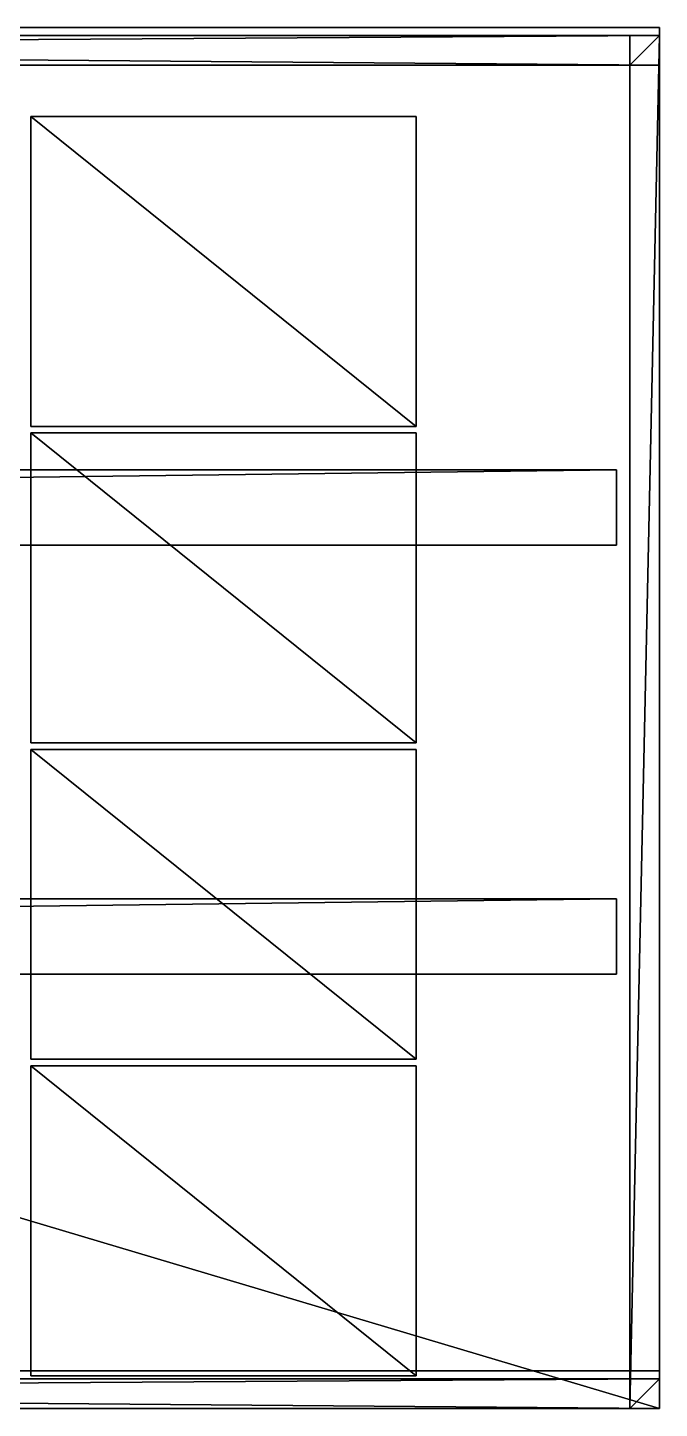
# Model space of a CAD drawing. Header units: millimetres. Extents: x -2700 to 8540, y -1280 to 1295.
# Drawn here: x 7363 to 8540, y -1280 to 1295 of the extents above; entities that cross this region are included whole.
import ezdxf

# ---------------------------------------------------------------- set-up
doc = ezdxf.new("R2010")
doc.units = ezdxf.units.MM

msp = doc.modelspace()

# ---------------------------------------------------------------- linework, layer by layer
at = {"layer": 'CAD_75LAB'}
for points in [[(8540, 1295, 1180), (-40, 1295, 1180), (-40, 1295, 1250)], [(8540, 1295, 1250), (8540, 1295, 1180), (-40, 1295, 1250)], [(8540, 1225, 1180), (-40, 1225, 1180), (-40, 1295, 1180)], [(8540, 1295, 1180), (8540, 1225, 1180), (-40, 1295, 1180)], [(8540, 1225, 1250), (-40, 1295, 1250), (-40, 1225, 1250)], [(8540, 1295, 1250), (-40, 1295, 1250), (8540, 1225, 1250)], [(8540, 1225, 1250), (8540, 1225, 1180), (8540, 1295, 1180)], [(8540, 1225, 1250), (8540, 1295, 1180), (8540, 1295, 1250)], [(8540, 1280, 1090), (-40, 1280, 1090), (-40, 1280, 1180)], [(8540, 1280, 1180), (8540, 1280, 1090), (-40, 1280, 1180)], [(8540, -1280, 1090), (-40, -1280, 1090), (-40, 1280, 1090)], [(8540, 1280, 1090), (8540, -1280, 1090), (-40, 1280, 1090)], [(8540, -1280, 1180), (-40, 1280, 1180), (-40, -1280, 1180)], [(8540, 1280, 1180), (-40, 1280, 1180), (8540, -1280, 1180)], [(8540, 1280, 3775), (8540, 1280, 3720), (-40, 1280, 3720)], [(8540, 1280, 3775), (-40, 1280, 3720), (-40, 1280, 3775)], [(8540, 1280, 3720), (-40, 1225, 3720), (-40, 1280, 3720)], [(8540, 1280, 3720), (8540, 1225, 3720), (-40, 1225, 3720)], [(8540, 1280, 3775), (-40, 1280, 3775), (-40, 1225, 3775)], [(8540, 1280, 3775), (-40, 1225, 3775), (8540, 1225, 3775)], [(8485, 1280, 3720), (8485, 1280, 1180), (8485, 1225, 1180)], [(8485, 1225, 3720), (8485, 1280, 3720), (8485, 1225, 1180)], [(8485, 1280, 3720), (8540, 1280, 1180), (8485, 1280, 1180)], [(8540, 1280, 3720), (8540, 1280, 1180), (8485, 1280, 3720)], [(8540, 1280, 1180), (8485, 1225, 1180), (8485, 1280, 1180)], [(8540, 1280, 1180), (8540, 1225, 1180), (8485, 1225, 1180)], [(8540, 1280, 3720), (8485, 1280, 3720), (8485, 1225, 3720)], [(8540, 1280, 3720), (8485, 1225, 3720), (8540, 1225, 3720)], [(8485, -1280, 3775), (8485, 1280, 3720), (8485, -1280, 3720)], [(8485, -1280, 3775), (8485, 1280, 3775), (8485, 1280, 3720)], [(8540, 1280, 3775), (8540, 1280, 3720), (8485, 1280, 3720)], [(8540, 1280, 3775), (8485, 1280, 3720), (8485, 1280, 3775)], [(8540, 1280, 3720), (8485, -1280, 3720), (8485, 1280, 3720)], [(8540, 1280, 3720), (8540, -1280, 3720), (8485, -1280, 3720)], [(8540, 1280, 3775), (8485, 1280, 3775), (8485, -1280, 3775)], [(8540, 1280, 3775), (8485, -1280, 3775), (8540, -1280, 3775)], [(8540, -1280, 1180), (8540, -1280, 1090), (8540, 1280, 1090)], [(8540, -1280, 1180), (8540, 1280, 1090), (8540, 1280, 1180)], [(8540, 1280, 3720), (8540, 1225, 1180), (8540, 1280, 1180)], [(8540, 1225, 3720), (8540, 1225, 1180), (8540, 1280, 3720)], [(8540, 1225, 3775), (8540, 1225, 3720), (8540, 1280, 3720)], [(8540, 1225, 3775), (8540, 1280, 3720), (8540, 1280, 3775)], [(8540, -1280, 3775), (8540, -1280, 3720), (8540, 1280, 3720)], [(8540, -1280, 3775), (8540, 1280, 3720), (8540, 1280, 3775)], [(8540, 1225, 3775), (-40, 1225, 3720), (8540, 1225, 3720)], [(8540, 1225, 3775), (-40, 1225, 3775), (-40, 1225, 3720)], [(8540, 1225, 1180), (-40, 1225, 1250), (-40, 1225, 1180)], [(8540, 1225, 1250), (-40, 1225, 1250), (8540, 1225, 1180)], [(8485, 1225, 3720), (8485, 1225, 1180), (8540, 1225, 1180)], [(8540, 1225, 3720), (8485, 1225, 3720), (8540, 1225, 1180)], [(7369, 551, 2238), (7369, 1129, 1183), (7369, 551, 1183)], [(7369, 551, 2238), (7369, 1129, 2238), (7369, 1129, 1183)], [(7369, 1129, 2238), (8087, 1129, 1183), (7369, 1129, 1183)], [(8087, 1129, 2238), (8087, 1129, 1183), (7369, 1129, 2238)], [(8087, 551, 1183), (7369, 551, 1183), (7369, 1129, 1183)], [(8087, 1129, 1183), (8087, 551, 1183), (7369, 1129, 1183)], [(8087, 551, 2238), (7369, 1129, 2238), (7369, 551, 2238)], [(8087, 1129, 2238), (7369, 1129, 2238), (8087, 551, 2238)], [(7369, 551, 3299), (7369, 1129, 2244), (7369, 551, 2244)], [(7369, 551, 3299), (7369, 1129, 3299), (7369, 1129, 2244)], [(7369, 1129, 3299), (8087, 1129, 2244), (7369, 1129, 2244)], [(8087, 1129, 3299), (8087, 1129, 2244), (7369, 1129, 3299)], [(8087, 551, 2244), (7369, 551, 2244), (7369, 1129, 2244)], [(8087, 1129, 2244), (8087, 551, 2244), (7369, 1129, 2244)], [(8087, 551, 3299), (7369, 1129, 3299), (7369, 551, 3299)], [(8087, 1129, 3299), (7369, 1129, 3299), (8087, 551, 3299)], [(8087, 551, 2238), (8087, 551, 1183), (8087, 1129, 1183)], [(8087, 551, 2238), (8087, 1129, 1183), (8087, 1129, 2238)], [(8087, 551, 3299), (8087, 551, 2244), (8087, 1129, 2244)], [(8087, 551, 3299), (8087, 1129, 2244), (8087, 1129, 3299)], [(7369, 551, 2238), (7369, 551, 1183), (8087, 551, 1183)], [(8087, 551, 2238), (7369, 551, 2238), (8087, 551, 1183)], [(7369, 551, 3299), (7369, 551, 2244), (8087, 551, 2244)], [(8087, 551, 3299), (7369, 551, 3299), (8087, 551, 2244)], [(7369, -39, 2238), (7369, 539, 1183), (7369, -39, 1183)], [(7369, -39, 2238), (7369, 539, 2238), (7369, 539, 1183)], [(7369, 539, 2238), (8087, 539, 1183), (7369, 539, 1183)], [(8087, 539, 2238), (8087, 539, 1183), (7369, 539, 2238)], [(8087, -39, 1183), (7369, -39, 1183), (7369, 539, 1183)], [(8087, 539, 1183), (8087, -39, 1183), (7369, 539, 1183)], [(8087, -39, 2238), (7369, 539, 2238), (7369, -39, 2238)], [(8087, 539, 2238), (7369, 539, 2238), (8087, -39, 2238)], [(7369, -39, 3299), (7369, 539, 2244), (7369, -39, 2244)], [(7369, -39, 3299), (7369, 539, 3299), (7369, 539, 2244)], [(7369, 539, 3299), (8087, 539, 2244), (7369, 539, 2244)], [(8087, 539, 3299), (8087, 539, 2244), (7369, 539, 3299)], [(8087, -39, 2244), (7369, -39, 2244), (7369, 539, 2244)], [(8087, 539, 2244), (8087, -39, 2244), (7369, 539, 2244)], [(8087, -39, 3299), (7369, 539, 3299), (7369, -39, 3299)], [(8087, 539, 3299), (7369, 539, 3299), (8087, -39, 3299)], [(8087, -39, 2238), (8087, -39, 1183), (8087, 539, 1183)], [(8087, -39, 2238), (8087, 539, 1183), (8087, 539, 2238)], [(8087, -39, 3299), (8087, -39, 2244), (8087, 539, 2244)], [(8087, -39, 3299), (8087, 539, 2244), (8087, 539, 3299)], [(8460, 470, 840), (-2700, 470, 840), (-2700, 470, 1090)], [(8460, 470, 1090), (8460, 470, 840), (-2700, 470, 1090)], [(8460, 470, 840), (-2700, 330, 840), (-2700, 470, 840)], [(8460, 470, 840), (8460, 330, 840), (-2700, 330, 840)], [(8460, 470, 1090), (-2700, 470, 1090), (-2700, 330, 1090)], [(8460, 470, 1090), (-2700, 330, 1090), (8460, 330, 1090)], [(8460, 470, 1090), (8460, 330, 840), (8460, 470, 840)], [(8460, 330, 1090), (8460, 330, 840), (8460, 470, 1090)], [(8460, 330, 840), (-2700, 330, 1090), (-2700, 330, 840)], [(8460, 330, 1090), (-2700, 330, 1090), (8460, 330, 840)], [(7369, -39, 2238), (7369, -39, 1183), (8087, -39, 1183)], [(8087, -39, 2238), (7369, -39, 2238), (8087, -39, 1183)], [(7369, -39, 3299), (7369, -39, 2244), (8087, -39, 2244)], [(8087, -39, 3299), (7369, -39, 3299), (8087, -39, 2244)], [(7369, -629, 2238), (7369, -51, 1183), (7369, -629, 1183)], [(7369, -629, 2238), (7369, -51, 2238), (7369, -51, 1183)], [(7369, -51, 2238), (8087, -51, 1183), (7369, -51, 1183)], [(8087, -51, 2238), (8087, -51, 1183), (7369, -51, 2238)], [(8087, -629, 1183), (7369, -629, 1183), (7369, -51, 1183)], [(8087, -51, 1183), (8087, -629, 1183), (7369, -51, 1183)], [(8087, -629, 2238), (7369, -51, 2238), (7369, -629, 2238)], [(8087, -51, 2238), (7369, -51, 2238), (8087, -629, 2238)], [(7369, -629, 3299), (7369, -51, 2244), (7369, -629, 2244)], [(7369, -629, 3299), (7369, -51, 3299), (7369, -51, 2244)], [(7369, -51, 3299), (8087, -51, 2244), (7369, -51, 2244)], [(8087, -51, 3299), (8087, -51, 2244), (7369, -51, 3299)], [(8087, -629, 2244), (7369, -629, 2244), (7369, -51, 2244)], [(8087, -51, 2244), (8087, -629, 2244), (7369, -51, 2244)], [(8087, -629, 3299), (7369, -51, 3299), (7369, -629, 3299)], [(8087, -51, 3299), (7369, -51, 3299), (8087, -629, 3299)], [(8087, -629, 2238), (8087, -629, 1183), (8087, -51, 1183)], [(8087, -629, 2238), (8087, -51, 1183), (8087, -51, 2238)], [(8087, -629, 3299), (8087, -629, 2244), (8087, -51, 2244)], [(8087, -629, 3299), (8087, -51, 2244), (8087, -51, 3299)], [(8460, -330, 840), (-2700, -330, 840), (-2700, -330, 1090)], [(8460, -330, 1090), (8460, -330, 840), (-2700, -330, 1090)], [(8460, -330, 840), (-2700, -470, 840), (-2700, -330, 840)], [(8460, -330, 840), (8460, -470, 840), (-2700, -470, 840)], [(8460, -330, 1090), (-2700, -330, 1090), (-2700, -470, 1090)], [(8460, -330, 1090), (-2700, -470, 1090), (8460, -470, 1090)], [(8460, -330, 1090), (8460, -470, 840), (8460, -330, 840)], [(8460, -470, 1090), (8460, -470, 840), (8460, -330, 1090)], [(8460, -470, 840), (-2700, -470, 1090), (-2700, -470, 840)], [(8460, -470, 1090), (-2700, -470, 1090), (8460, -470, 840)], [(7369, -629, 2238), (7369, -629, 1183), (8087, -629, 1183)], [(8087, -629, 2238), (7369, -629, 2238), (8087, -629, 1183)], [(7369, -629, 3299), (7369, -629, 2244), (8087, -629, 2244)], [(8087, -629, 3299), (7369, -629, 3299), (8087, -629, 2244)], [(7369, -1219, 2238), (7369, -641, 1183), (7369, -1219, 1183)], [(7369, -1219, 2238), (7369, -641, 2238), (7369, -641, 1183)], [(7369, -641, 2238), (8087, -641, 1183), (7369, -641, 1183)], [(8087, -641, 2238), (8087, -641, 1183), (7369, -641, 2238)], [(8087, -1219, 1183), (7369, -1219, 1183), (7369, -641, 1183)], [(8087, -641, 1183), (8087, -1219, 1183), (7369, -641, 1183)], [(8087, -1219, 2238), (7369, -641, 2238), (7369, -1219, 2238)], [(8087, -641, 2238), (7369, -641, 2238), (8087, -1219, 2238)], [(7369, -1219, 3299), (7369, -641, 2244), (7369, -1219, 2244)], [(7369, -1219, 3299), (7369, -641, 3299), (7369, -641, 2244)], [(7369, -641, 3299), (8087, -641, 2244), (7369, -641, 2244)], [(8087, -641, 3299), (8087, -641, 2244), (7369, -641, 3299)], [(8087, -1219, 2244), (7369, -1219, 2244), (7369, -641, 2244)], [(8087, -641, 2244), (8087, -1219, 2244), (7369, -641, 2244)], [(8087, -1219, 3299), (7369, -641, 3299), (7369, -1219, 3299)], [(8087, -641, 3299), (7369, -641, 3299), (8087, -1219, 3299)], [(8087, -1219, 2238), (8087, -1219, 1183), (8087, -641, 1183)], [(8087, -1219, 2238), (8087, -641, 1183), (8087, -641, 2238)], [(8087, -1219, 3299), (8087, -1219, 2244), (8087, -641, 2244)], [(8087, -1219, 3299), (8087, -641, 2244), (8087, -641, 3299)], [(8540, -1210, 1180), (-40, -1210, 1180), (-40, -1210, 1250)], [(8540, -1210, 1250), (8540, -1210, 1180), (-40, -1210, 1250)], [(8540, -1280, 1180), (-40, -1280, 1180), (-40, -1210, 1180)], [(8540, -1210, 1180), (8540, -1280, 1180), (-40, -1210, 1180)], [(8540, -1280, 1250), (-40, -1210, 1250), (-40, -1280, 1250)], [(8540, -1210, 1250), (-40, -1210, 1250), (8540, -1280, 1250)], [(8540, -1280, 1250), (8540, -1280, 1180), (8540, -1210, 1180)], [(8540, -1280, 1250), (8540, -1210, 1180), (8540, -1210, 1250)], [(8540, -1225, 3775), (8540, -1225, 3720), (-40, -1225, 3720)], [(8540, -1225, 3775), (-40, -1225, 3720), (-40, -1225, 3775)], [(8540, -1225, 3720), (-40, -1280, 3720), (-40, -1225, 3720)], [(8540, -1225, 3720), (8540, -1280, 3720), (-40, -1280, 3720)], [(8540, -1225, 3775), (-40, -1225, 3775), (-40, -1280, 3775)], [(8540, -1225, 3775), (-40, -1280, 3775), (8540, -1280, 3775)], [(7369, -1219, 2238), (7369, -1219, 1183), (8087, -1219, 1183)], [(8087, -1219, 2238), (7369, -1219, 2238), (8087, -1219, 1183)], [(7369, -1219, 3299), (7369, -1219, 2244), (8087, -1219, 2244)], [(8087, -1219, 3299), (7369, -1219, 3299), (8087, -1219, 2244)], [(8485, -1225, 3720), (8485, -1225, 1180), (8485, -1280, 1180)], [(8485, -1280, 3720), (8485, -1225, 3720), (8485, -1280, 1180)], [(8485, -1225, 3720), (8540, -1225, 1180), (8485, -1225, 1180)], [(8540, -1225, 3720), (8540, -1225, 1180), (8485, -1225, 3720)], [(8540, -1225, 1180), (8485, -1280, 1180), (8485, -1225, 1180)], [(8540, -1225, 1180), (8540, -1280, 1180), (8485, -1280, 1180)], [(8540, -1225, 3720), (8485, -1225, 3720), (8485, -1280, 3720)], [(8540, -1225, 3720), (8485, -1280, 3720), (8540, -1280, 3720)], [(8540, -1225, 3720), (8540, -1280, 1180), (8540, -1225, 1180)], [(8540, -1280, 3720), (8540, -1280, 1180), (8540, -1225, 3720)], [(8540, -1280, 3775), (8540, -1280, 3720), (8540, -1225, 3720)], [(8540, -1280, 3775), (8540, -1225, 3720), (8540, -1225, 3775)], [(8540, -1280, 1090), (-40, -1280, 1180), (-40, -1280, 1090)], [(8540, -1280, 1180), (-40, -1280, 1180), (8540, -1280, 1090)], [(8540, -1280, 3775), (-40, -1280, 3720), (8540, -1280, 3720)], [(8540, -1280, 3775), (-40, -1280, 3775), (-40, -1280, 3720)], [(8540, -1280, 1180), (-40, -1280, 1250), (-40, -1280, 1180)], [(8540, -1280, 1250), (-40, -1280, 1250), (8540, -1280, 1180)], [(8485, -1280, 3720), (8485, -1280, 1180), (8540, -1280, 1180)], [(8540, -1280, 3720), (8485, -1280, 3720), (8540, -1280, 1180)], [(8540, -1280, 3775), (8485, -1280, 3720), (8540, -1280, 3720)], [(8540, -1280, 3775), (8485, -1280, 3775), (8485, -1280, 3720)]]:
    msp.add_3dface(points, dxfattribs=at)

doc.saveas('drawing.dxf')
